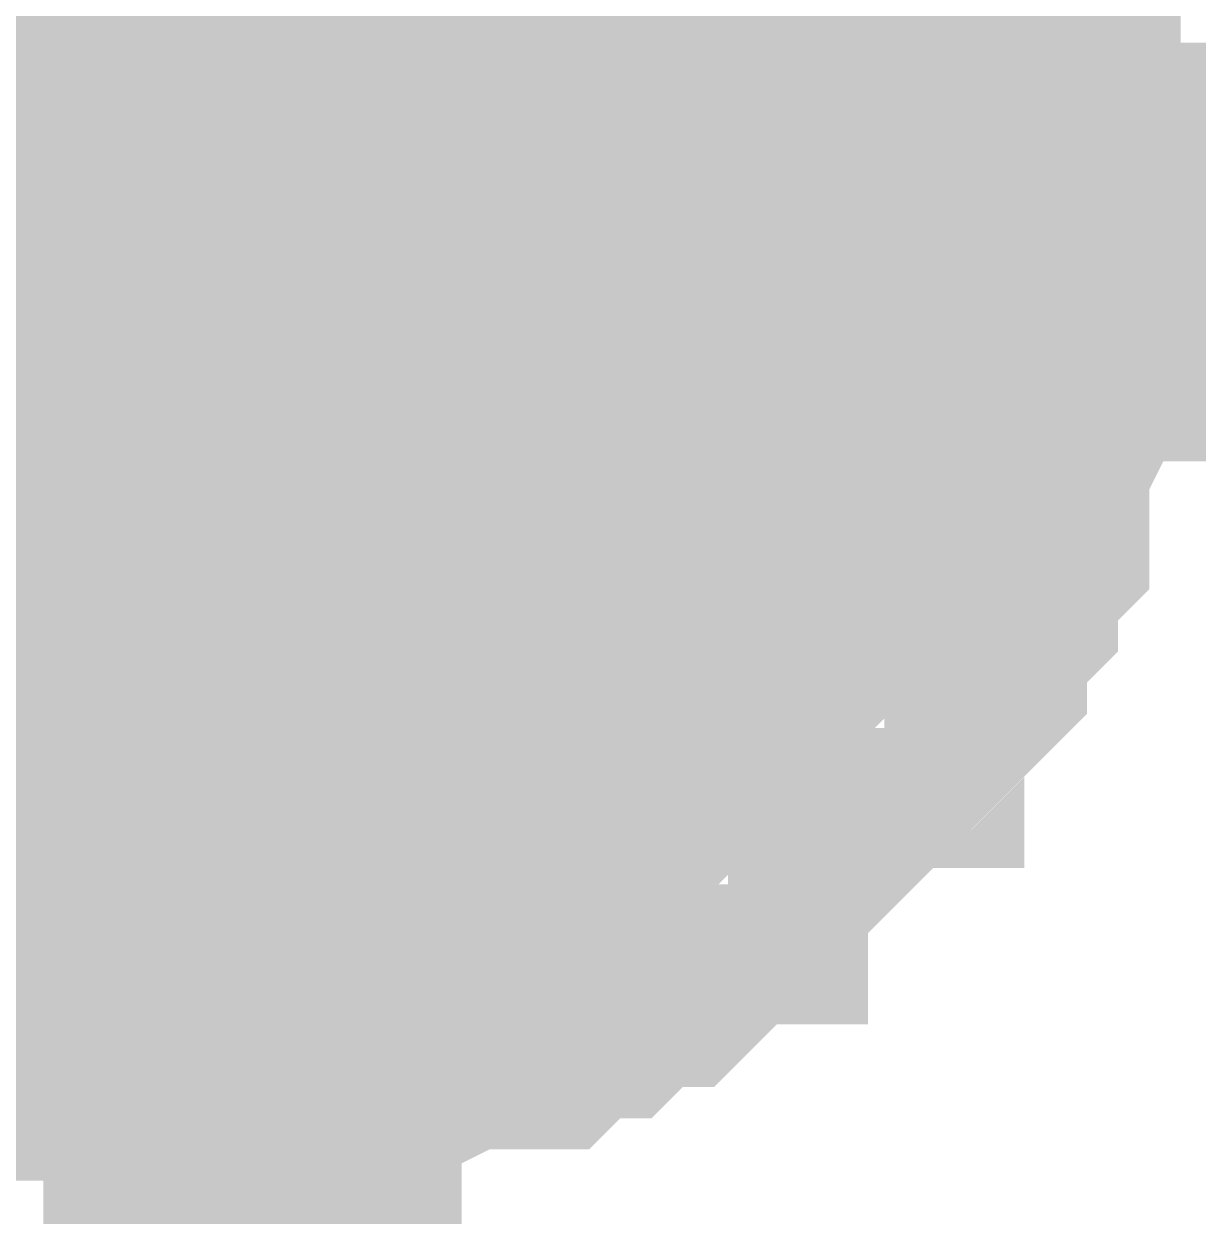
# Model space of a CAD drawing. Header units: inches. Extents: x 0 to 594, y 0 to 420.
# Drawn here: x 537.348 to 538.189, y 134.3 to 135.154 of the extents above; entities that cross this region are included whole.
import ezdxf

# ---------------------------------------------------------------- set-up
doc = ezdxf.new("R2010")
doc.units = ezdxf.units.IN
doc.layers.add('Sheet', color=255, linetype='Continuous')

msp = doc.modelspace()

# ---------------------------------------------------------------- linework, layer by layer
at = {"layer": 'Sheet'}
msp.add_lwpolyline([(537.24602, 135, 0.508, 0.508, 1), (537.75402, 135, 0.508, 0.508, 1)], format="xyseb", close=True, dxfattribs=at)
for points in [[(537.91493, 135.30397, 0.29972, 0.29972, 0), (537.93733, 135.28157, 0.29972, 0.29972, 0), (537.95973, 135.25917, 0.29972, 0.29972, 0), (537.95973, 135.23677, 0.29972, 0.29972, 0), (537.98213, 135.21438, 0.29972, 0.29972, 0), (537.98213, 135.19198, 0.29972, 0.29972, 0), (538.00453, 135.16958, 0.29972, 0.29972, 0), (538.00453, 135.14718, 0.29972, 0.29972, 0), (538.00453, 135.12479, 0.29972, 0.29972, 0), (538.02692, 135.10239, 0.29972, 0.29972, 0), (538.02692, 135.07999, 0.29972, 0.29972, 0), (538.02692, 135.0352, 0.29972, 0.29972, 0), (538.02692, 135.0128, 0.29972, 0.29972, 0), (538.02692, 134.9904, 0.29972, 0.29972, 0)], [(537.91493, 135.30397, 0.29972, 0.29972, 0), (537.93733, 135.28157, 0.29972, 0.29972, 0), (537.95973, 135.25917, 0.29972, 0.29972, 0), (537.95973, 135.23677, 0.29972, 0.29972, 0), (537.98213, 135.21438, 0.29972, 0.29972, 0), (537.98213, 135.19198, 0.29972, 0.29972, 0), (538.00453, 135.16958, 0.29972, 0.29972, 0), (538.00453, 135.14718, 0.29972, 0.29972, 0), (538.00453, 135.12479, 0.29972, 0.29972, 0), (538.02692, 135.10239, 0.29972, 0.29972, 0), (538.02692, 135.07999, 0.29972, 0.29972, 0), (538.02692, 135.0352, 0.29972, 0.29972, 0), (538.02692, 135.0128, 0.29972, 0.29972, 0), (538.02692, 134.9904, 0.29972, 0.29972, 0)], [(537.91493, 135.30397, 0.29972, 0.29972, 0), (537.93733, 135.28157, 0.29972, 0.29972, 0), (537.95973, 135.25917, 0.29972, 0.29972, 0), (537.95973, 135.23677, 0.29972, 0.29972, 0), (537.98213, 135.21438, 0.29972, 0.29972, 0), (537.98213, 135.19198, 0.29972, 0.29972, 0), (538.00453, 135.16958, 0.29972, 0.29972, 0), (538.00453, 135.14718, 0.29972, 0.29972, 0), (538.00453, 135.12479, 0.29972, 0.29972, 0), (538.02692, 135.10239, 0.29972, 0.29972, 0), (538.02692, 135.07999, 0.29972, 0.29972, 0), (538.02692, 135.0352, 0.29972, 0.29972, 0), (538.02692, 135.0128, 0.29972, 0.29972, 0), (538.02692, 134.9904, 0.29972, 0.29972, 0)], [(537.91493, 135.30397, 0.29972, 0.29972, 0), (537.93733, 135.28157, 0.29972, 0.29972, 0), (537.95973, 135.25917, 0.29972, 0.29972, 0), (537.95973, 135.23677, 0.29972, 0.29972, 0), (537.98213, 135.21438, 0.29972, 0.29972, 0), (537.98213, 135.19198, 0.29972, 0.29972, 0), (538.00453, 135.16958, 0.29972, 0.29972, 0), (538.00453, 135.14718, 0.29972, 0.29972, 0), (538.00453, 135.12479, 0.29972, 0.29972, 0), (538.02692, 135.10239, 0.29972, 0.29972, 0), (538.02692, 135.07999, 0.29972, 0.29972, 0), (538.02692, 135.0352, 0.29972, 0.29972, 0), (538.02692, 135.0128, 0.29972, 0.29972, 0), (538.02692, 134.9904, 0.29972, 0.29972, 0)], [(537.91493, 135.30397, 0.29972, 0.29972, 0), (537.93733, 135.28157, 0.29972, 0.29972, 0), (537.95973, 135.25917, 0.29972, 0.29972, 0), (537.95973, 135.23677, 0.29972, 0.29972, 0), (537.98213, 135.21438, 0.29972, 0.29972, 0), (537.98213, 135.19198, 0.29972, 0.29972, 0), (538.00453, 135.16958, 0.29972, 0.29972, 0), (538.00453, 135.14718, 0.29972, 0.29972, 0), (538.00453, 135.12479, 0.29972, 0.29972, 0), (538.02692, 135.10239, 0.29972, 0.29972, 0), (538.02692, 135.07999, 0.29972, 0.29972, 0), (538.02692, 135.0352, 0.29972, 0.29972, 0), (538.02692, 135.0128, 0.29972, 0.29972, 0), (538.02692, 134.9904, 0.29972, 0.29972, 0)], [(537.98213, 135.21438, 0.09906, 0.09906, 0), (537.98213, 135.19198, 0.09906, 0.09906, 0), (538.00453, 135.16958, 0.09906, 0.09906, 0), (538.00453, 135.14718, 0.09906, 0.09906, 0), (538.00453, 135.12479, 0.09906, 0.09906, 0), (538.02692, 135.10239, 0.09906, 0.09906, 0), (538.02692, 135.07999, 0.09906, 0.09906, 0), (538.02692, 135.0352, 0.09906, 0.09906, 0), (538.02692, 135.0128, 0.09906, 0.09906, 0), (538.02692, 134.9904, 0.09906, 0.09906, 0)], [(537.98213, 135.21438, 0.09906, 0.09906, 0), (537.98213, 135.19198, 0.09906, 0.09906, 0), (538.00453, 135.16958, 0.09906, 0.09906, 0), (538.00453, 135.14718, 0.09906, 0.09906, 0), (538.00453, 135.12479, 0.09906, 0.09906, 0), (538.02692, 135.10239, 0.09906, 0.09906, 0), (538.02692, 135.07999, 0.09906, 0.09906, 0), (538.02692, 135.0352, 0.09906, 0.09906, 0), (538.02692, 135.0128, 0.09906, 0.09906, 0), (538.02692, 134.9904, 0.09906, 0.09906, 0)], [(537.98213, 135.21438, 0.09906, 0.09906, 0), (537.98213, 135.19198, 0.09906, 0.09906, 0), (538.00453, 135.16958, 0.09906, 0.09906, 0), (538.00453, 135.14718, 0.09906, 0.09906, 0), (538.00453, 135.12479, 0.09906, 0.09906, 0), (538.02692, 135.10239, 0.09906, 0.09906, 0), (538.02692, 135.07999, 0.09906, 0.09906, 0), (538.02692, 135.0352, 0.09906, 0.09906, 0), (538.02692, 135.0128, 0.09906, 0.09906, 0), (538.02692, 134.9904, 0.09906, 0.09906, 0)], [(537.98213, 135.21438, 0.09906, 0.09906, 0), (537.98213, 135.19198, 0.09906, 0.09906, 0), (538.00453, 135.16958, 0.09906, 0.09906, 0), (538.00453, 135.14718, 0.09906, 0.09906, 0), (538.00453, 135.12479, 0.09906, 0.09906, 0), (538.02692, 135.10239, 0.09906, 0.09906, 0), (538.02692, 135.07999, 0.09906, 0.09906, 0), (538.02692, 135.0352, 0.09906, 0.09906, 0), (538.02692, 135.0128, 0.09906, 0.09906, 0), (538.02692, 134.9904, 0.09906, 0.09906, 0)], [(537.98213, 135.21438, 0.09906, 0.09906, 0), (537.98213, 135.19198, 0.09906, 0.09906, 0), (538.00453, 135.16958, 0.09906, 0.09906, 0), (538.00453, 135.14718, 0.09906, 0.09906, 0), (538.00453, 135.12479, 0.09906, 0.09906, 0), (538.02692, 135.10239, 0.09906, 0.09906, 0), (538.02692, 135.07999, 0.09906, 0.09906, 0), (538.02692, 135.0352, 0.09906, 0.09906, 0), (538.02692, 135.0128, 0.09906, 0.09906, 0), (538.02692, 134.9904, 0.09906, 0.09906, 0)], [(530.00837, 134.9904, 0.29972, 0.29972, 0), (537.51177, 134.9904, 0.29972, 0.29972, 0), (550.00996, 134.9904, 0.29972, 0.29972, 0), (552.51855, 134.9904, 0.29972, 0.29972, 0)], [(538.02692, 134.9904, 0.29972, 0.29972, 0), (538.02692, 134.968, 0.29972, 0.29972, 0), (538.02692, 134.94561, 0.29972, 0.29972, 0), (538.02692, 134.92321, 0.29972, 0.29972, 0), (538.02692, 134.90081, 0.29972, 0.29972, 0), (538.00453, 134.85602, 0.29972, 0.29972, 0), (538.00453, 134.83362, 0.29972, 0.29972, 0), (538.00453, 134.81122, 0.29972, 0.29972, 0), (537.98213, 134.78882, 0.29972, 0.29972, 0), (537.98213, 134.76643, 0.29972, 0.29972, 0), (537.95973, 134.74403, 0.29972, 0.29972, 0), (537.95973, 134.72163, 0.29972, 0.29972, 0), (537.93733, 134.69923, 0.29972, 0.29972, 0), (537.91493, 134.69923, 0.29972, 0.29972, 0), (537.91493, 134.67683, 0.29972, 0.29972, 0), (537.89253, 134.65444, 0.29972, 0.29972, 0), (537.87014, 134.63204, 0.29972, 0.29972, 0), (537.84774, 134.60964, 0.29972, 0.29972, 0), (537.82534, 134.58724, 0.29972, 0.29972, 0), (537.80294, 134.58724, 0.29972, 0.29972, 0), (537.80294, 134.56485, 0.29972, 0.29972, 0), (537.78054, 134.54245, 0.29972, 0.29972, 0), (537.75815, 134.54245, 0.29972, 0.29972, 0), (537.73575, 134.52005, 0.29972, 0.29972, 0), (537.71335, 134.52005, 0.29972, 0.29972, 0), (537.69095, 134.49765, 0.29972, 0.29972, 0), (537.66855, 134.49765, 0.29972, 0.29972, 0), (537.64615, 134.49765, 0.29972, 0.29972, 0), (537.60136, 134.47526, 0.29972, 0.29972, 0), (537.57896, 134.47526, 0.29972, 0.29972, 0), (537.55656, 134.47526, 0.29972, 0.29972, 0), (537.53416, 134.47526, 0.29972, 0.29972, 0), (537.51177, 134.47526, 0.29972, 0.29972, 0)], [(537.51177, 130.89164, 0.29972, 0.29972, 0), (537.51177, 134.9904, 0.29972, 0.29972, 0)], [(538.02692, 134.9904, 0.29972, 0.29972, 0), (538.02692, 134.968, 0.29972, 0.29972, 0), (538.02692, 134.94561, 0.29972, 0.29972, 0), (538.02692, 134.92321, 0.29972, 0.29972, 0), (538.02692, 134.90081, 0.29972, 0.29972, 0), (538.00453, 134.85602, 0.29972, 0.29972, 0), (538.00453, 134.83362, 0.29972, 0.29972, 0), (538.00453, 134.81122, 0.29972, 0.29972, 0), (537.98213, 134.78882, 0.29972, 0.29972, 0), (537.98213, 134.76643, 0.29972, 0.29972, 0), (537.95973, 134.74403, 0.29972, 0.29972, 0), (537.95973, 134.72163, 0.29972, 0.29972, 0), (537.93733, 134.69923, 0.29972, 0.29972, 0), (537.91493, 134.69923, 0.29972, 0.29972, 0), (537.91493, 134.67683, 0.29972, 0.29972, 0), (537.89253, 134.65444, 0.29972, 0.29972, 0), (537.87014, 134.63204, 0.29972, 0.29972, 0), (537.84774, 134.60964, 0.29972, 0.29972, 0), (537.82534, 134.58724, 0.29972, 0.29972, 0), (537.80294, 134.58724, 0.29972, 0.29972, 0), (537.80294, 134.56485, 0.29972, 0.29972, 0), (537.78054, 134.54245, 0.29972, 0.29972, 0), (537.75815, 134.54245, 0.29972, 0.29972, 0), (537.73575, 134.52005, 0.29972, 0.29972, 0), (537.71335, 134.52005, 0.29972, 0.29972, 0), (537.69095, 134.49765, 0.29972, 0.29972, 0), (537.66855, 134.49765, 0.29972, 0.29972, 0), (537.64615, 134.49765, 0.29972, 0.29972, 0), (537.60136, 134.47526, 0.29972, 0.29972, 0), (537.57896, 134.47526, 0.29972, 0.29972, 0), (537.55656, 134.47526, 0.29972, 0.29972, 0), (537.53416, 134.47526, 0.29972, 0.29972, 0), (537.51177, 134.47526, 0.29972, 0.29972, 0)], [(538.02692, 134.9904, 0.29972, 0.29972, 0), (538.02692, 134.968, 0.29972, 0.29972, 0), (538.02692, 134.94561, 0.29972, 0.29972, 0), (538.02692, 134.92321, 0.29972, 0.29972, 0), (538.02692, 134.90081, 0.29972, 0.29972, 0), (538.00453, 134.85602, 0.29972, 0.29972, 0), (538.00453, 134.83362, 0.29972, 0.29972, 0), (538.00453, 134.81122, 0.29972, 0.29972, 0), (537.98213, 134.78882, 0.29972, 0.29972, 0), (537.98213, 134.76643, 0.29972, 0.29972, 0), (537.95973, 134.74403, 0.29972, 0.29972, 0), (537.95973, 134.72163, 0.29972, 0.29972, 0), (537.93733, 134.69923, 0.29972, 0.29972, 0), (537.91493, 134.69923, 0.29972, 0.29972, 0), (537.91493, 134.67683, 0.29972, 0.29972, 0), (537.89253, 134.65444, 0.29972, 0.29972, 0), (537.87014, 134.63204, 0.29972, 0.29972, 0), (537.84774, 134.60964, 0.29972, 0.29972, 0), (537.82534, 134.58724, 0.29972, 0.29972, 0), (537.80294, 134.58724, 0.29972, 0.29972, 0), (537.80294, 134.56485, 0.29972, 0.29972, 0), (537.78054, 134.54245, 0.29972, 0.29972, 0), (537.75815, 134.54245, 0.29972, 0.29972, 0), (537.73575, 134.52005, 0.29972, 0.29972, 0), (537.71335, 134.52005, 0.29972, 0.29972, 0), (537.69095, 134.49765, 0.29972, 0.29972, 0), (537.66855, 134.49765, 0.29972, 0.29972, 0), (537.64615, 134.49765, 0.29972, 0.29972, 0), (537.60136, 134.47526, 0.29972, 0.29972, 0), (537.57896, 134.47526, 0.29972, 0.29972, 0), (537.55656, 134.47526, 0.29972, 0.29972, 0), (537.53416, 134.47526, 0.29972, 0.29972, 0), (537.51177, 134.47526, 0.29972, 0.29972, 0)], [(538.02692, 134.9904, 0.29972, 0.29972, 0), (538.02692, 134.968, 0.29972, 0.29972, 0), (538.02692, 134.94561, 0.29972, 0.29972, 0), (538.02692, 134.92321, 0.29972, 0.29972, 0), (538.02692, 134.90081, 0.29972, 0.29972, 0), (538.00453, 134.85602, 0.29972, 0.29972, 0), (538.00453, 134.83362, 0.29972, 0.29972, 0), (538.00453, 134.81122, 0.29972, 0.29972, 0), (537.98213, 134.78882, 0.29972, 0.29972, 0), (537.98213, 134.76643, 0.29972, 0.29972, 0), (537.95973, 134.74403, 0.29972, 0.29972, 0), (537.95973, 134.72163, 0.29972, 0.29972, 0), (537.93733, 134.69923, 0.29972, 0.29972, 0), (537.91493, 134.69923, 0.29972, 0.29972, 0), (537.91493, 134.67683, 0.29972, 0.29972, 0), (537.89253, 134.65444, 0.29972, 0.29972, 0), (537.87014, 134.63204, 0.29972, 0.29972, 0), (537.84774, 134.60964, 0.29972, 0.29972, 0), (537.82534, 134.58724, 0.29972, 0.29972, 0), (537.80294, 134.58724, 0.29972, 0.29972, 0), (537.80294, 134.56485, 0.29972, 0.29972, 0), (537.78054, 134.54245, 0.29972, 0.29972, 0), (537.75815, 134.54245, 0.29972, 0.29972, 0), (537.73575, 134.52005, 0.29972, 0.29972, 0), (537.71335, 134.52005, 0.29972, 0.29972, 0), (537.69095, 134.49765, 0.29972, 0.29972, 0), (537.66855, 134.49765, 0.29972, 0.29972, 0), (537.64615, 134.49765, 0.29972, 0.29972, 0), (537.60136, 134.47526, 0.29972, 0.29972, 0), (537.57896, 134.47526, 0.29972, 0.29972, 0), (537.55656, 134.47526, 0.29972, 0.29972, 0), (537.53416, 134.47526, 0.29972, 0.29972, 0), (537.51177, 134.47526, 0.29972, 0.29972, 0)], [(538.02692, 134.9904, 0.29972, 0.29972, 0), (538.02692, 134.968, 0.29972, 0.29972, 0), (538.02692, 134.94561, 0.29972, 0.29972, 0), (538.02692, 134.92321, 0.29972, 0.29972, 0), (538.02692, 134.90081, 0.29972, 0.29972, 0), (538.00453, 134.85602, 0.29972, 0.29972, 0), (538.00453, 134.83362, 0.29972, 0.29972, 0), (538.00453, 134.81122, 0.29972, 0.29972, 0), (537.98213, 134.78882, 0.29972, 0.29972, 0), (537.98213, 134.76643, 0.29972, 0.29972, 0), (537.95973, 134.74403, 0.29972, 0.29972, 0), (537.95973, 134.72163, 0.29972, 0.29972, 0), (537.93733, 134.69923, 0.29972, 0.29972, 0), (537.91493, 134.69923, 0.29972, 0.29972, 0), (537.91493, 134.67683, 0.29972, 0.29972, 0), (537.89253, 134.65444, 0.29972, 0.29972, 0), (537.87014, 134.63204, 0.29972, 0.29972, 0), (537.84774, 134.60964, 0.29972, 0.29972, 0), (537.82534, 134.58724, 0.29972, 0.29972, 0), (537.80294, 134.58724, 0.29972, 0.29972, 0), (537.80294, 134.56485, 0.29972, 0.29972, 0), (537.78054, 134.54245, 0.29972, 0.29972, 0), (537.75815, 134.54245, 0.29972, 0.29972, 0), (537.73575, 134.52005, 0.29972, 0.29972, 0), (537.71335, 134.52005, 0.29972, 0.29972, 0), (537.69095, 134.49765, 0.29972, 0.29972, 0), (537.66855, 134.49765, 0.29972, 0.29972, 0), (537.64615, 134.49765, 0.29972, 0.29972, 0), (537.60136, 134.47526, 0.29972, 0.29972, 0), (537.57896, 134.47526, 0.29972, 0.29972, 0), (537.55656, 134.47526, 0.29972, 0.29972, 0), (537.53416, 134.47526, 0.29972, 0.29972, 0), (537.51177, 134.47526, 0.29972, 0.29972, 0)], [(538.02692, 134.9904, 0.29972, 0.29972, 0), (538.02692, 134.9904, 0.29972, 0.29972, 0), (538.02692, 134.9904, 0.29972, 0.29972, 0), (538.02692, 134.9904, 0.29972, 0.29972, 0), (538.02692, 134.9904, 0.29972, 0.29972, 0), (538.02692, 134.9904, 0.29972, 0.29972, 0), (538.02692, 134.9904, 0.29972, 0.29972, 0), (538.02692, 134.9904, 0.29972, 0.29972, 0), (538.02692, 134.9904, 0.29972, 0.29972, 0), (538.02692, 134.9904, 0.29972, 0.29972, 0), (538.02692, 134.9904, 0.29972, 0.29972, 0), (538.02692, 134.9904, 0.29972, 0.29972, 0), (538.02692, 134.9904, 0.29972, 0.29972, 0), (538.02692, 134.9904, 0.29972, 0.29972, 0), (538.02692, 134.9904, 0.29972, 0.29972, 0), (538.02692, 134.9904, 0.29972, 0.29972, 0), (538.02692, 134.9904, 0.29972, 0.29972, 0), (538.02692, 134.9904, 0.29972, 0.29972, 0), (538.02692, 134.9904, 0.29972, 0.29972, 0), (538.02692, 134.9904, 0.29972, 0.29972, 0), (538.02692, 134.9904, 0.29972, 0.29972, 0), (538.02692, 134.9904, 0.29972, 0.29972, 0), (538.02692, 134.9904, 0.29972, 0.29972, 0), (538.02692, 134.9904, 0.29972, 0.29972, 0), (538.02692, 134.9904, 0.29972, 0.29972, 0), (538.02692, 134.9904, 0.29972, 0.29972, 0), (538.02692, 134.9904, 0.29972, 0.29972, 0), (538.02692, 134.9904, 0.29972, 0.29972, 0), (538.02692, 134.9904, 0.29972, 0.29972, 0), (538.02692, 134.9904, 0.29972, 0.29972, 0), (538.02692, 134.9904, 0.29972, 0.29972, 0), (538.02692, 134.9904, 0.29972, 0.29972, 0), (538.02692, 134.9904, 0.29972, 0.29972, 0)], [(538.02692, 134.9904, 0.29972, 0.29972, 0), (538.02692, 134.9904, 0.29972, 0.29972, 0)], [(538.02692, 134.9904, 0.29972, 0.29972, 0), (538.02692, 134.9904, 0.29972, 0.29972, 0), (538.02692, 134.9904, 0.29972, 0.29972, 0), (538.02692, 134.9904, 0.29972, 0.29972, 0), (538.02692, 134.9904, 0.29972, 0.29972, 0), (538.02692, 134.9904, 0.29972, 0.29972, 0), (538.02692, 134.9904, 0.29972, 0.29972, 0), (538.02692, 134.9904, 0.29972, 0.29972, 0), (538.02692, 134.9904, 0.29972, 0.29972, 0), (538.02692, 134.9904, 0.29972, 0.29972, 0), (538.02692, 134.9904, 0.29972, 0.29972, 0), (538.02692, 134.9904, 0.29972, 0.29972, 0), (538.02692, 134.9904, 0.29972, 0.29972, 0), (538.02692, 134.9904, 0.29972, 0.29972, 0), (538.02692, 134.9904, 0.29972, 0.29972, 0), (538.02692, 134.9904, 0.29972, 0.29972, 0), (538.02692, 134.9904, 0.29972, 0.29972, 0), (538.02692, 134.9904, 0.29972, 0.29972, 0), (538.02692, 134.9904, 0.29972, 0.29972, 0), (538.02692, 134.9904, 0.29972, 0.29972, 0), (538.02692, 134.9904, 0.29972, 0.29972, 0), (538.02692, 134.9904, 0.29972, 0.29972, 0), (538.02692, 134.9904, 0.29972, 0.29972, 0), (538.02692, 134.9904, 0.29972, 0.29972, 0), (538.02692, 134.9904, 0.29972, 0.29972, 0), (538.02692, 134.9904, 0.29972, 0.29972, 0), (538.02692, 134.9904, 0.29972, 0.29972, 0), (538.02692, 134.9904, 0.29972, 0.29972, 0), (538.02692, 134.9904, 0.29972, 0.29972, 0), (538.02692, 134.9904, 0.29972, 0.29972, 0), (538.02692, 134.9904, 0.29972, 0.29972, 0), (538.02692, 134.9904, 0.29972, 0.29972, 0), (538.02692, 134.9904, 0.29972, 0.29972, 0)], [(538.02692, 134.9904, 0.29972, 0.29972, 0), (538.02692, 134.9904, 0.29972, 0.29972, 0)], [(538.02692, 134.9904, 0.29972, 0.29972, 0), (538.02692, 134.9904, 0.29972, 0.29972, 0), (538.02692, 134.9904, 0.29972, 0.29972, 0), (538.02692, 134.9904, 0.29972, 0.29972, 0), (538.02692, 134.9904, 0.29972, 0.29972, 0), (538.02692, 134.9904, 0.29972, 0.29972, 0), (538.02692, 134.9904, 0.29972, 0.29972, 0), (538.02692, 134.9904, 0.29972, 0.29972, 0), (538.02692, 134.9904, 0.29972, 0.29972, 0), (538.02692, 134.9904, 0.29972, 0.29972, 0), (538.02692, 134.9904, 0.29972, 0.29972, 0), (538.02692, 134.9904, 0.29972, 0.29972, 0), (538.02692, 134.9904, 0.29972, 0.29972, 0), (538.02692, 134.9904, 0.29972, 0.29972, 0), (538.02692, 134.9904, 0.29972, 0.29972, 0), (538.02692, 134.9904, 0.29972, 0.29972, 0), (538.02692, 134.9904, 0.29972, 0.29972, 0), (538.02692, 134.9904, 0.29972, 0.29972, 0), (538.02692, 134.9904, 0.29972, 0.29972, 0), (538.02692, 134.9904, 0.29972, 0.29972, 0), (538.02692, 134.9904, 0.29972, 0.29972, 0), (538.02692, 134.9904, 0.29972, 0.29972, 0), (538.02692, 134.9904, 0.29972, 0.29972, 0), (538.02692, 134.9904, 0.29972, 0.29972, 0), (538.02692, 134.9904, 0.29972, 0.29972, 0), (538.02692, 134.9904, 0.29972, 0.29972, 0), (538.02692, 134.9904, 0.29972, 0.29972, 0), (538.02692, 134.9904, 0.29972, 0.29972, 0), (538.02692, 134.9904, 0.29972, 0.29972, 0), (538.02692, 134.9904, 0.29972, 0.29972, 0), (538.02692, 134.9904, 0.29972, 0.29972, 0), (538.02692, 134.9904, 0.29972, 0.29972, 0), (538.02692, 134.9904, 0.29972, 0.29972, 0)], [(538.02692, 134.9904, 0.29972, 0.29972, 0), (538.02692, 134.9904, 0.29972, 0.29972, 0)], [(538.02692, 134.9904, 0.29972, 0.29972, 0), (538.02692, 134.9904, 0.29972, 0.29972, 0), (538.02692, 134.9904, 0.29972, 0.29972, 0), (538.02692, 134.9904, 0.29972, 0.29972, 0), (538.02692, 134.9904, 0.29972, 0.29972, 0), (538.02692, 134.9904, 0.29972, 0.29972, 0), (538.02692, 134.9904, 0.29972, 0.29972, 0), (538.02692, 134.9904, 0.29972, 0.29972, 0), (538.02692, 134.9904, 0.29972, 0.29972, 0), (538.02692, 134.9904, 0.29972, 0.29972, 0), (538.02692, 134.9904, 0.29972, 0.29972, 0), (538.02692, 134.9904, 0.29972, 0.29972, 0), (538.02692, 134.9904, 0.29972, 0.29972, 0), (538.02692, 134.9904, 0.29972, 0.29972, 0), (538.02692, 134.9904, 0.29972, 0.29972, 0), (538.02692, 134.9904, 0.29972, 0.29972, 0), (538.02692, 134.9904, 0.29972, 0.29972, 0), (538.02692, 134.9904, 0.29972, 0.29972, 0), (538.02692, 134.9904, 0.29972, 0.29972, 0), (538.02692, 134.9904, 0.29972, 0.29972, 0), (538.02692, 134.9904, 0.29972, 0.29972, 0), (538.02692, 134.9904, 0.29972, 0.29972, 0), (538.02692, 134.9904, 0.29972, 0.29972, 0), (538.02692, 134.9904, 0.29972, 0.29972, 0), (538.02692, 134.9904, 0.29972, 0.29972, 0), (538.02692, 134.9904, 0.29972, 0.29972, 0), (538.02692, 134.9904, 0.29972, 0.29972, 0), (538.02692, 134.9904, 0.29972, 0.29972, 0), (538.02692, 134.9904, 0.29972, 0.29972, 0), (538.02692, 134.9904, 0.29972, 0.29972, 0), (538.02692, 134.9904, 0.29972, 0.29972, 0), (538.02692, 134.9904, 0.29972, 0.29972, 0), (538.02692, 134.9904, 0.29972, 0.29972, 0)], [(538.02692, 134.9904, 0.29972, 0.29972, 0), (538.02692, 134.9904, 0.29972, 0.29972, 0)], [(538.02692, 134.9904, 0.29972, 0.29972, 0), (538.02692, 134.9904, 0.29972, 0.29972, 0), (538.02692, 134.9904, 0.29972, 0.29972, 0), (538.02692, 134.9904, 0.29972, 0.29972, 0), (538.02692, 134.9904, 0.29972, 0.29972, 0), (538.02692, 134.9904, 0.29972, 0.29972, 0), (538.02692, 134.9904, 0.29972, 0.29972, 0), (538.02692, 134.9904, 0.29972, 0.29972, 0), (538.02692, 134.9904, 0.29972, 0.29972, 0), (538.02692, 134.9904, 0.29972, 0.29972, 0), (538.02692, 134.9904, 0.29972, 0.29972, 0), (538.02692, 134.9904, 0.29972, 0.29972, 0), (538.02692, 134.9904, 0.29972, 0.29972, 0), (538.02692, 134.9904, 0.29972, 0.29972, 0), (538.02692, 134.9904, 0.29972, 0.29972, 0), (538.02692, 134.9904, 0.29972, 0.29972, 0), (538.02692, 134.9904, 0.29972, 0.29972, 0), (538.02692, 134.9904, 0.29972, 0.29972, 0), (538.02692, 134.9904, 0.29972, 0.29972, 0), (538.02692, 134.9904, 0.29972, 0.29972, 0), (538.02692, 134.9904, 0.29972, 0.29972, 0), (538.02692, 134.9904, 0.29972, 0.29972, 0), (538.02692, 134.9904, 0.29972, 0.29972, 0), (538.02692, 134.9904, 0.29972, 0.29972, 0), (538.02692, 134.9904, 0.29972, 0.29972, 0), (538.02692, 134.9904, 0.29972, 0.29972, 0), (538.02692, 134.9904, 0.29972, 0.29972, 0), (538.02692, 134.9904, 0.29972, 0.29972, 0), (538.02692, 134.9904, 0.29972, 0.29972, 0), (538.02692, 134.9904, 0.29972, 0.29972, 0), (538.02692, 134.9904, 0.29972, 0.29972, 0), (538.02692, 134.9904, 0.29972, 0.29972, 0), (538.02692, 134.9904, 0.29972, 0.29972, 0)], [(538.02692, 134.9904, 0.29972, 0.29972, 0), (538.02692, 134.9904, 0.29972, 0.29972, 0)], [(538.02692, 134.9904, 0.09906, 0.09906, 0), (538.02692, 134.968, 0.09906, 0.09906, 0), (538.02692, 134.94561, 0.09906, 0.09906, 0), (538.02692, 134.92321, 0.09906, 0.09906, 0), (538.02692, 134.90081, 0.09906, 0.09906, 0), (538.00453, 134.85602, 0.09906, 0.09906, 0), (538.00453, 134.83362, 0.09906, 0.09906, 0), (538.00453, 134.81122, 0.09906, 0.09906, 0), (537.98213, 134.78882, 0.09906, 0.09906, 0), (537.98213, 134.76643, 0.09906, 0.09906, 0), (537.95973, 134.74403, 0.09906, 0.09906, 0), (537.95973, 134.72163, 0.09906, 0.09906, 0), (537.93733, 134.69923, 0.09906, 0.09906, 0), (537.91493, 134.69923, 0.09906, 0.09906, 0), (537.91493, 134.67683, 0.09906, 0.09906, 0), (537.89253, 134.65444, 0.09906, 0.09906, 0), (537.87014, 134.63204, 0.09906, 0.09906, 0), (537.84774, 134.60964, 0.09906, 0.09906, 0), (537.82534, 134.58724, 0.09906, 0.09906, 0), (537.80294, 134.58724, 0.09906, 0.09906, 0), (537.80294, 134.56485, 0.09906, 0.09906, 0), (537.78054, 134.54245, 0.09906, 0.09906, 0), (537.75815, 134.54245, 0.09906, 0.09906, 0), (537.73575, 134.52005, 0.09906, 0.09906, 0), (537.71335, 134.52005, 0.09906, 0.09906, 0), (537.69095, 134.49765, 0.09906, 0.09906, 0), (537.66855, 134.49765, 0.09906, 0.09906, 0), (537.64615, 134.49765, 0.09906, 0.09906, 0), (537.60136, 134.47526, 0.09906, 0.09906, 0), (537.57896, 134.47526, 0.09906, 0.09906, 0), (537.55656, 134.47526, 0.09906, 0.09906, 0), (537.53416, 134.47526, 0.09906, 0.09906, 0), (537.51177, 134.47526, 0.09906, 0.09906, 0)], [(538.02692, 134.9904, 0.09906, 0.09906, 0), (538.02692, 134.968, 0.09906, 0.09906, 0), (538.02692, 134.94561, 0.09906, 0.09906, 0), (538.02692, 134.92321, 0.09906, 0.09906, 0), (538.02692, 134.90081, 0.09906, 0.09906, 0), (538.00453, 134.85602, 0.09906, 0.09906, 0), (538.00453, 134.83362, 0.09906, 0.09906, 0), (538.00453, 134.81122, 0.09906, 0.09906, 0), (537.98213, 134.78882, 0.09906, 0.09906, 0), (537.98213, 134.76643, 0.09906, 0.09906, 0), (537.95973, 134.74403, 0.09906, 0.09906, 0), (537.95973, 134.72163, 0.09906, 0.09906, 0), (537.93733, 134.69923, 0.09906, 0.09906, 0), (537.91493, 134.69923, 0.09906, 0.09906, 0), (537.91493, 134.67683, 0.09906, 0.09906, 0), (537.89253, 134.65444, 0.09906, 0.09906, 0), (537.87014, 134.63204, 0.09906, 0.09906, 0), (537.84774, 134.60964, 0.09906, 0.09906, 0), (537.82534, 134.58724, 0.09906, 0.09906, 0), (537.80294, 134.58724, 0.09906, 0.09906, 0), (537.80294, 134.56485, 0.09906, 0.09906, 0), (537.78054, 134.54245, 0.09906, 0.09906, 0), (537.75815, 134.54245, 0.09906, 0.09906, 0), (537.73575, 134.52005, 0.09906, 0.09906, 0), (537.71335, 134.52005, 0.09906, 0.09906, 0), (537.69095, 134.49765, 0.09906, 0.09906, 0), (537.66855, 134.49765, 0.09906, 0.09906, 0), (537.64615, 134.49765, 0.09906, 0.09906, 0), (537.60136, 134.47526, 0.09906, 0.09906, 0), (537.57896, 134.47526, 0.09906, 0.09906, 0), (537.55656, 134.47526, 0.09906, 0.09906, 0), (537.53416, 134.47526, 0.09906, 0.09906, 0), (537.51177, 134.47526, 0.09906, 0.09906, 0)], [(538.02692, 134.9904, 0.09906, 0.09906, 0), (538.02692, 134.968, 0.09906, 0.09906, 0), (538.02692, 134.94561, 0.09906, 0.09906, 0), (538.02692, 134.92321, 0.09906, 0.09906, 0), (538.02692, 134.90081, 0.09906, 0.09906, 0), (538.00453, 134.85602, 0.09906, 0.09906, 0), (538.00453, 134.83362, 0.09906, 0.09906, 0), (538.00453, 134.81122, 0.09906, 0.09906, 0), (537.98213, 134.78882, 0.09906, 0.09906, 0), (537.98213, 134.76643, 0.09906, 0.09906, 0), (537.95973, 134.74403, 0.09906, 0.09906, 0), (537.95973, 134.72163, 0.09906, 0.09906, 0), (537.93733, 134.69923, 0.09906, 0.09906, 0), (537.91493, 134.69923, 0.09906, 0.09906, 0), (537.91493, 134.67683, 0.09906, 0.09906, 0), (537.89253, 134.65444, 0.09906, 0.09906, 0), (537.87014, 134.63204, 0.09906, 0.09906, 0), (537.84774, 134.60964, 0.09906, 0.09906, 0), (537.82534, 134.58724, 0.09906, 0.09906, 0), (537.80294, 134.58724, 0.09906, 0.09906, 0), (537.80294, 134.56485, 0.09906, 0.09906, 0), (537.78054, 134.54245, 0.09906, 0.09906, 0), (537.75815, 134.54245, 0.09906, 0.09906, 0), (537.73575, 134.52005, 0.09906, 0.09906, 0), (537.71335, 134.52005, 0.09906, 0.09906, 0), (537.69095, 134.49765, 0.09906, 0.09906, 0), (537.66855, 134.49765, 0.09906, 0.09906, 0), (537.64615, 134.49765, 0.09906, 0.09906, 0), (537.60136, 134.47526, 0.09906, 0.09906, 0), (537.57896, 134.47526, 0.09906, 0.09906, 0), (537.55656, 134.47526, 0.09906, 0.09906, 0), (537.53416, 134.47526, 0.09906, 0.09906, 0), (537.51177, 134.47526, 0.09906, 0.09906, 0)], [(538.02692, 134.9904, 0.09906, 0.09906, 0), (538.02692, 134.968, 0.09906, 0.09906, 0), (538.02692, 134.94561, 0.09906, 0.09906, 0), (538.02692, 134.92321, 0.09906, 0.09906, 0), (538.02692, 134.90081, 0.09906, 0.09906, 0), (538.00453, 134.85602, 0.09906, 0.09906, 0), (538.00453, 134.83362, 0.09906, 0.09906, 0), (538.00453, 134.81122, 0.09906, 0.09906, 0), (537.98213, 134.78882, 0.09906, 0.09906, 0), (537.98213, 134.76643, 0.09906, 0.09906, 0), (537.95973, 134.74403, 0.09906, 0.09906, 0), (537.95973, 134.72163, 0.09906, 0.09906, 0), (537.93733, 134.69923, 0.09906, 0.09906, 0), (537.91493, 134.69923, 0.09906, 0.09906, 0), (537.91493, 134.67683, 0.09906, 0.09906, 0), (537.89253, 134.65444, 0.09906, 0.09906, 0), (537.87014, 134.63204, 0.09906, 0.09906, 0), (537.84774, 134.60964, 0.09906, 0.09906, 0), (537.82534, 134.58724, 0.09906, 0.09906, 0), (537.80294, 134.58724, 0.09906, 0.09906, 0), (537.80294, 134.56485, 0.09906, 0.09906, 0), (537.78054, 134.54245, 0.09906, 0.09906, 0), (537.75815, 134.54245, 0.09906, 0.09906, 0), (537.73575, 134.52005, 0.09906, 0.09906, 0), (537.71335, 134.52005, 0.09906, 0.09906, 0), (537.69095, 134.49765, 0.09906, 0.09906, 0), (537.66855, 134.49765, 0.09906, 0.09906, 0), (537.64615, 134.49765, 0.09906, 0.09906, 0), (537.60136, 134.47526, 0.09906, 0.09906, 0), (537.57896, 134.47526, 0.09906, 0.09906, 0), (537.55656, 134.47526, 0.09906, 0.09906, 0), (537.53416, 134.47526, 0.09906, 0.09906, 0), (537.51177, 134.47526, 0.09906, 0.09906, 0)], [(538.02692, 134.9904, 0.09906, 0.09906, 0), (538.02692, 134.968, 0.09906, 0.09906, 0), (538.02692, 134.94561, 0.09906, 0.09906, 0), (538.02692, 134.92321, 0.09906, 0.09906, 0), (538.02692, 134.90081, 0.09906, 0.09906, 0), (538.00453, 134.85602, 0.09906, 0.09906, 0), (538.00453, 134.83362, 0.09906, 0.09906, 0), (538.00453, 134.81122, 0.09906, 0.09906, 0), (537.98213, 134.78882, 0.09906, 0.09906, 0), (537.98213, 134.76643, 0.09906, 0.09906, 0), (537.95973, 134.74403, 0.09906, 0.09906, 0), (537.95973, 134.72163, 0.09906, 0.09906, 0), (537.93733, 134.69923, 0.09906, 0.09906, 0), (537.91493, 134.69923, 0.09906, 0.09906, 0), (537.91493, 134.67683, 0.09906, 0.09906, 0), (537.89253, 134.65444, 0.09906, 0.09906, 0), (537.87014, 134.63204, 0.09906, 0.09906, 0), (537.84774, 134.60964, 0.09906, 0.09906, 0), (537.82534, 134.58724, 0.09906, 0.09906, 0), (537.80294, 134.58724, 0.09906, 0.09906, 0), (537.80294, 134.56485, 0.09906, 0.09906, 0), (537.78054, 134.54245, 0.09906, 0.09906, 0), (537.75815, 134.54245, 0.09906, 0.09906, 0), (537.73575, 134.52005, 0.09906, 0.09906, 0), (537.71335, 134.52005, 0.09906, 0.09906, 0), (537.69095, 134.49765, 0.09906, 0.09906, 0), (537.66855, 134.49765, 0.09906, 0.09906, 0), (537.64615, 134.49765, 0.09906, 0.09906, 0), (537.60136, 134.47526, 0.09906, 0.09906, 0), (537.57896, 134.47526, 0.09906, 0.09906, 0), (537.55656, 134.47526, 0.09906, 0.09906, 0), (537.53416, 134.47526, 0.09906, 0.09906, 0), (537.51177, 134.47526, 0.09906, 0.09906, 0)], [(538.02692, 134.9904, 0.09906, 0.09906, 0), (538.02692, 134.9904, 0.09906, 0.09906, 0), (538.02692, 134.9904, 0.09906, 0.09906, 0), (538.02692, 134.9904, 0.09906, 0.09906, 0), (538.02692, 134.9904, 0.09906, 0.09906, 0), (538.02692, 134.9904, 0.09906, 0.09906, 0), (538.02692, 134.9904, 0.09906, 0.09906, 0), (538.02692, 134.9904, 0.09906, 0.09906, 0), (538.02692, 134.9904, 0.09906, 0.09906, 0), (538.02692, 134.9904, 0.09906, 0.09906, 0), (538.02692, 134.9904, 0.09906, 0.09906, 0), (538.02692, 134.9904, 0.09906, 0.09906, 0), (538.02692, 134.9904, 0.09906, 0.09906, 0), (538.02692, 134.9904, 0.09906, 0.09906, 0), (538.02692, 134.9904, 0.09906, 0.09906, 0), (538.02692, 134.9904, 0.09906, 0.09906, 0), (538.02692, 134.9904, 0.09906, 0.09906, 0), (538.02692, 134.9904, 0.09906, 0.09906, 0), (538.02692, 134.9904, 0.09906, 0.09906, 0), (538.02692, 134.9904, 0.09906, 0.09906, 0), (538.02692, 134.9904, 0.09906, 0.09906, 0), (538.02692, 134.9904, 0.09906, 0.09906, 0), (538.02692, 134.9904, 0.09906, 0.09906, 0), (538.02692, 134.9904, 0.09906, 0.09906, 0), (538.02692, 134.9904, 0.09906, 0.09906, 0), (538.02692, 134.9904, 0.09906, 0.09906, 0), (538.02692, 134.9904, 0.09906, 0.09906, 0), (538.02692, 134.9904, 0.09906, 0.09906, 0), (538.02692, 134.9904, 0.09906, 0.09906, 0), (538.02692, 134.9904, 0.09906, 0.09906, 0), (538.02692, 134.9904, 0.09906, 0.09906, 0), (538.02692, 134.9904, 0.09906, 0.09906, 0), (538.02692, 134.9904, 0.09906, 0.09906, 0)], [(538.02692, 134.9904, 0.09906, 0.09906, 0), (538.02692, 134.9904, 0.09906, 0.09906, 0)], [(538.02692, 134.9904, 0.09906, 0.09906, 0), (538.02692, 134.9904, 0.09906, 0.09906, 0), (538.02692, 134.9904, 0.09906, 0.09906, 0), (538.02692, 134.9904, 0.09906, 0.09906, 0), (538.02692, 134.9904, 0.09906, 0.09906, 0), (538.02692, 134.9904, 0.09906, 0.09906, 0), (538.02692, 134.9904, 0.09906, 0.09906, 0), (538.02692, 134.9904, 0.09906, 0.09906, 0), (538.02692, 134.9904, 0.09906, 0.09906, 0), (538.02692, 134.9904, 0.09906, 0.09906, 0), (538.02692, 134.9904, 0.09906, 0.09906, 0), (538.02692, 134.9904, 0.09906, 0.09906, 0), (538.02692, 134.9904, 0.09906, 0.09906, 0), (538.02692, 134.9904, 0.09906, 0.09906, 0), (538.02692, 134.9904, 0.09906, 0.09906, 0), (538.02692, 134.9904, 0.09906, 0.09906, 0), (538.02692, 134.9904, 0.09906, 0.09906, 0), (538.02692, 134.9904, 0.09906, 0.09906, 0), (538.02692, 134.9904, 0.09906, 0.09906, 0), (538.02692, 134.9904, 0.09906, 0.09906, 0), (538.02692, 134.9904, 0.09906, 0.09906, 0), (538.02692, 134.9904, 0.09906, 0.09906, 0), (538.02692, 134.9904, 0.09906, 0.09906, 0), (538.02692, 134.9904, 0.09906, 0.09906, 0), (538.02692, 134.9904, 0.09906, 0.09906, 0), (538.02692, 134.9904, 0.09906, 0.09906, 0), (538.02692, 134.9904, 0.09906, 0.09906, 0), (538.02692, 134.9904, 0.09906, 0.09906, 0), (538.02692, 134.9904, 0.09906, 0.09906, 0), (538.02692, 134.9904, 0.09906, 0.09906, 0), (538.02692, 134.9904, 0.09906, 0.09906, 0), (538.02692, 134.9904, 0.09906, 0.09906, 0), (538.02692, 134.9904, 0.09906, 0.09906, 0)], [(538.02692, 134.9904, 0.09906, 0.09906, 0), (538.02692, 134.9904, 0.09906, 0.09906, 0)], [(538.02692, 134.9904, 0.09906, 0.09906, 0), (538.02692, 134.9904, 0.09906, 0.09906, 0), (538.02692, 134.9904, 0.09906, 0.09906, 0), (538.02692, 134.9904, 0.09906, 0.09906, 0), (538.02692, 134.9904, 0.09906, 0.09906, 0), (538.02692, 134.9904, 0.09906, 0.09906, 0), (538.02692, 134.9904, 0.09906, 0.09906, 0), (538.02692, 134.9904, 0.09906, 0.09906, 0), (538.02692, 134.9904, 0.09906, 0.09906, 0), (538.02692, 134.9904, 0.09906, 0.09906, 0), (538.02692, 134.9904, 0.09906, 0.09906, 0), (538.02692, 134.9904, 0.09906, 0.09906, 0), (538.02692, 134.9904, 0.09906, 0.09906, 0), (538.02692, 134.9904, 0.09906, 0.09906, 0), (538.02692, 134.9904, 0.09906, 0.09906, 0), (538.02692, 134.9904, 0.09906, 0.09906, 0), (538.02692, 134.9904, 0.09906, 0.09906, 0), (538.02692, 134.9904, 0.09906, 0.09906, 0), (538.02692, 134.9904, 0.09906, 0.09906, 0), (538.02692, 134.9904, 0.09906, 0.09906, 0), (538.02692, 134.9904, 0.09906, 0.09906, 0), (538.02692, 134.9904, 0.09906, 0.09906, 0), (538.02692, 134.9904, 0.09906, 0.09906, 0), (538.02692, 134.9904, 0.09906, 0.09906, 0), (538.02692, 134.9904, 0.09906, 0.09906, 0), (538.02692, 134.9904, 0.09906, 0.09906, 0), (538.02692, 134.9904, 0.09906, 0.09906, 0), (538.02692, 134.9904, 0.09906, 0.09906, 0), (538.02692, 134.9904, 0.09906, 0.09906, 0), (538.02692, 134.9904, 0.09906, 0.09906, 0), (538.02692, 134.9904, 0.09906, 0.09906, 0), (538.02692, 134.9904, 0.09906, 0.09906, 0), (538.02692, 134.9904, 0.09906, 0.09906, 0)], [(538.02692, 134.9904, 0.09906, 0.09906, 0), (538.02692, 134.9904, 0.09906, 0.09906, 0)], [(538.02692, 134.9904, 0.09906, 0.09906, 0), (538.02692, 134.9904, 0.09906, 0.09906, 0), (538.02692, 134.9904, 0.09906, 0.09906, 0), (538.02692, 134.9904, 0.09906, 0.09906, 0), (538.02692, 134.9904, 0.09906, 0.09906, 0), (538.02692, 134.9904, 0.09906, 0.09906, 0), (538.02692, 134.9904, 0.09906, 0.09906, 0), (538.02692, 134.9904, 0.09906, 0.09906, 0), (538.02692, 134.9904, 0.09906, 0.09906, 0), (538.02692, 134.9904, 0.09906, 0.09906, 0), (538.02692, 134.9904, 0.09906, 0.09906, 0), (538.02692, 134.9904, 0.09906, 0.09906, 0), (538.02692, 134.9904, 0.09906, 0.09906, 0), (538.02692, 134.9904, 0.09906, 0.09906, 0), (538.02692, 134.9904, 0.09906, 0.09906, 0), (538.02692, 134.9904, 0.09906, 0.09906, 0), (538.02692, 134.9904, 0.09906, 0.09906, 0), (538.02692, 134.9904, 0.09906, 0.09906, 0), (538.02692, 134.9904, 0.09906, 0.09906, 0), (538.02692, 134.9904, 0.09906, 0.09906, 0), (538.02692, 134.9904, 0.09906, 0.09906, 0), (538.02692, 134.9904, 0.09906, 0.09906, 0), (538.02692, 134.9904, 0.09906, 0.09906, 0), (538.02692, 134.9904, 0.09906, 0.09906, 0), (538.02692, 134.9904, 0.09906, 0.09906, 0), (538.02692, 134.9904, 0.09906, 0.09906, 0), (538.02692, 134.9904, 0.09906, 0.09906, 0), (538.02692, 134.9904, 0.09906, 0.09906, 0), (538.02692, 134.9904, 0.09906, 0.09906, 0), (538.02692, 134.9904, 0.09906, 0.09906, 0), (538.02692, 134.9904, 0.09906, 0.09906, 0), (538.02692, 134.9904, 0.09906, 0.09906, 0), (538.02692, 134.9904, 0.09906, 0.09906, 0)], [(538.02692, 134.9904, 0.09906, 0.09906, 0), (538.02692, 134.9904, 0.09906, 0.09906, 0)], [(538.02692, 134.9904, 0.09906, 0.09906, 0), (538.02692, 134.9904, 0.09906, 0.09906, 0), (538.02692, 134.9904, 0.09906, 0.09906, 0), (538.02692, 134.9904, 0.09906, 0.09906, 0), (538.02692, 134.9904, 0.09906, 0.09906, 0), (538.02692, 134.9904, 0.09906, 0.09906, 0), (538.02692, 134.9904, 0.09906, 0.09906, 0), (538.02692, 134.9904, 0.09906, 0.09906, 0), (538.02692, 134.9904, 0.09906, 0.09906, 0), (538.02692, 134.9904, 0.09906, 0.09906, 0), (538.02692, 134.9904, 0.09906, 0.09906, 0), (538.02692, 134.9904, 0.09906, 0.09906, 0), (538.02692, 134.9904, 0.09906, 0.09906, 0), (538.02692, 134.9904, 0.09906, 0.09906, 0), (538.02692, 134.9904, 0.09906, 0.09906, 0), (538.02692, 134.9904, 0.09906, 0.09906, 0), (538.02692, 134.9904, 0.09906, 0.09906, 0), (538.02692, 134.9904, 0.09906, 0.09906, 0), (538.02692, 134.9904, 0.09906, 0.09906, 0), (538.02692, 134.9904, 0.09906, 0.09906, 0), (538.02692, 134.9904, 0.09906, 0.09906, 0), (538.02692, 134.9904, 0.09906, 0.09906, 0), (538.02692, 134.9904, 0.09906, 0.09906, 0), (538.02692, 134.9904, 0.09906, 0.09906, 0), (538.02692, 134.9904, 0.09906, 0.09906, 0), (538.02692, 134.9904, 0.09906, 0.09906, 0), (538.02692, 134.9904, 0.09906, 0.09906, 0), (538.02692, 134.9904, 0.09906, 0.09906, 0), (538.02692, 134.9904, 0.09906, 0.09906, 0), (538.02692, 134.9904, 0.09906, 0.09906, 0), (538.02692, 134.9904, 0.09906, 0.09906, 0), (538.02692, 134.9904, 0.09906, 0.09906, 0), (538.02692, 134.9904, 0.09906, 0.09906, 0)], [(538.02692, 134.9904, 0.09906, 0.09906, 0), (538.02692, 134.9904, 0.09906, 0.09906, 0)], [(537.51177, 134.47526, 0.29972, 0.29972, 0), (537.48937, 134.47526, 0.29972, 0.29972, 0), (537.46697, 134.47526, 0.29972, 0.29972, 0), (537.42217, 134.47526, 0.29972, 0.29972, 0), (537.39977, 134.47526, 0.29972, 0.29972, 0), (537.37738, 134.49765, 0.29972, 0.29972, 0), (537.35498, 134.49765, 0.29972, 0.29972, 0), (537.33258, 134.49765, 0.29972, 0.29972, 0), (537.31018, 134.52005, 0.29972, 0.29972, 0), (537.28778, 134.52005, 0.29972, 0.29972, 0), (537.26539, 134.54245, 0.29972, 0.29972, 0), (537.24299, 134.54245, 0.29972, 0.29972, 0), (537.22059, 134.56485, 0.29972, 0.29972, 0), (537.19819, 134.58724, 0.29972, 0.29972, 0), (537.17579, 134.58724, 0.29972, 0.29972, 0)], [(537.51177, 134.47526, 0.29972, 0.29972, 0), (537.48937, 134.47526, 0.29972, 0.29972, 0), (537.46697, 134.47526, 0.29972, 0.29972, 0), (537.42217, 134.47526, 0.29972, 0.29972, 0), (537.39977, 134.47526, 0.29972, 0.29972, 0), (537.37738, 134.49765, 0.29972, 0.29972, 0), (537.35498, 134.49765, 0.29972, 0.29972, 0), (537.33258, 134.49765, 0.29972, 0.29972, 0), (537.31018, 134.52005, 0.29972, 0.29972, 0), (537.28778, 134.52005, 0.29972, 0.29972, 0), (537.26539, 134.54245, 0.29972, 0.29972, 0), (537.24299, 134.54245, 0.29972, 0.29972, 0), (537.22059, 134.56485, 0.29972, 0.29972, 0), (537.19819, 134.58724, 0.29972, 0.29972, 0), (537.17579, 134.58724, 0.29972, 0.29972, 0)], [(537.51177, 134.47526, 0.29972, 0.29972, 0), (537.48937, 134.47526, 0.29972, 0.29972, 0), (537.46697, 134.47526, 0.29972, 0.29972, 0), (537.42217, 134.47526, 0.29972, 0.29972, 0), (537.39977, 134.47526, 0.29972, 0.29972, 0), (537.37738, 134.49765, 0.29972, 0.29972, 0), (537.35498, 134.49765, 0.29972, 0.29972, 0), (537.33258, 134.49765, 0.29972, 0.29972, 0), (537.31018, 134.52005, 0.29972, 0.29972, 0), (537.28778, 134.52005, 0.29972, 0.29972, 0), (537.26539, 134.54245, 0.29972, 0.29972, 0), (537.24299, 134.54245, 0.29972, 0.29972, 0), (537.22059, 134.56485, 0.29972, 0.29972, 0), (537.19819, 134.58724, 0.29972, 0.29972, 0), (537.17579, 134.58724, 0.29972, 0.29972, 0)], [(537.51177, 134.47526, 0.29972, 0.29972, 0), (537.48937, 134.47526, 0.29972, 0.29972, 0), (537.46697, 134.47526, 0.29972, 0.29972, 0), (537.42217, 134.47526, 0.29972, 0.29972, 0), (537.39977, 134.47526, 0.29972, 0.29972, 0), (537.37738, 134.49765, 0.29972, 0.29972, 0), (537.35498, 134.49765, 0.29972, 0.29972, 0), (537.33258, 134.49765, 0.29972, 0.29972, 0), (537.31018, 134.52005, 0.29972, 0.29972, 0), (537.28778, 134.52005, 0.29972, 0.29972, 0), (537.26539, 134.54245, 0.29972, 0.29972, 0), (537.24299, 134.54245, 0.29972, 0.29972, 0), (537.22059, 134.56485, 0.29972, 0.29972, 0), (537.19819, 134.58724, 0.29972, 0.29972, 0), (537.17579, 134.58724, 0.29972, 0.29972, 0)], [(537.51177, 134.47526, 0.29972, 0.29972, 0), (537.48937, 134.47526, 0.29972, 0.29972, 0), (537.46697, 134.47526, 0.29972, 0.29972, 0), (537.42217, 134.47526, 0.29972, 0.29972, 0), (537.39977, 134.47526, 0.29972, 0.29972, 0), (537.37738, 134.49765, 0.29972, 0.29972, 0), (537.35498, 134.49765, 0.29972, 0.29972, 0), (537.33258, 134.49765, 0.29972, 0.29972, 0), (537.31018, 134.52005, 0.29972, 0.29972, 0), (537.28778, 134.52005, 0.29972, 0.29972, 0), (537.26539, 134.54245, 0.29972, 0.29972, 0), (537.24299, 134.54245, 0.29972, 0.29972, 0), (537.22059, 134.56485, 0.29972, 0.29972, 0), (537.19819, 134.58724, 0.29972, 0.29972, 0), (537.17579, 134.58724, 0.29972, 0.29972, 0)], [(537.51177, 134.47526, 0.09906, 0.09906, 0), (537.48937, 134.47526, 0.09906, 0.09906, 0), (537.46697, 134.47526, 0.09906, 0.09906, 0), (537.42217, 134.47526, 0.09906, 0.09906, 0), (537.39977, 134.47526, 0.09906, 0.09906, 0), (537.37738, 134.49765, 0.09906, 0.09906, 0), (537.35498, 134.49765, 0.09906, 0.09906, 0), (537.33258, 134.49765, 0.09906, 0.09906, 0), (537.31018, 134.52005, 0.09906, 0.09906, 0), (537.28778, 134.52005, 0.09906, 0.09906, 0)], [(537.51177, 134.47526, 0.09906, 0.09906, 0), (537.48937, 134.47526, 0.09906, 0.09906, 0), (537.46697, 134.47526, 0.09906, 0.09906, 0), (537.42217, 134.47526, 0.09906, 0.09906, 0), (537.39977, 134.47526, 0.09906, 0.09906, 0), (537.37738, 134.49765, 0.09906, 0.09906, 0), (537.35498, 134.49765, 0.09906, 0.09906, 0), (537.33258, 134.49765, 0.09906, 0.09906, 0), (537.31018, 134.52005, 0.09906, 0.09906, 0), (537.28778, 134.52005, 0.09906, 0.09906, 0)], [(537.51177, 134.47526, 0.09906, 0.09906, 0), (537.48937, 134.47526, 0.09906, 0.09906, 0), (537.46697, 134.47526, 0.09906, 0.09906, 0), (537.42217, 134.47526, 0.09906, 0.09906, 0), (537.39977, 134.47526, 0.09906, 0.09906, 0), (537.37738, 134.49765, 0.09906, 0.09906, 0), (537.35498, 134.49765, 0.09906, 0.09906, 0), (537.33258, 134.49765, 0.09906, 0.09906, 0), (537.31018, 134.52005, 0.09906, 0.09906, 0), (537.28778, 134.52005, 0.09906, 0.09906, 0)], [(537.51177, 134.47526, 0.09906, 0.09906, 0), (537.48937, 134.47526, 0.09906, 0.09906, 0), (537.46697, 134.47526, 0.09906, 0.09906, 0), (537.42217, 134.47526, 0.09906, 0.09906, 0), (537.39977, 134.47526, 0.09906, 0.09906, 0), (537.37738, 134.49765, 0.09906, 0.09906, 0), (537.35498, 134.49765, 0.09906, 0.09906, 0), (537.33258, 134.49765, 0.09906, 0.09906, 0), (537.31018, 134.52005, 0.09906, 0.09906, 0), (537.28778, 134.52005, 0.09906, 0.09906, 0)], [(537.51177, 134.47526, 0.09906, 0.09906, 0), (537.48937, 134.47526, 0.09906, 0.09906, 0), (537.46697, 134.47526, 0.09906, 0.09906, 0), (537.42217, 134.47526, 0.09906, 0.09906, 0), (537.39977, 134.47526, 0.09906, 0.09906, 0), (537.37738, 134.49765, 0.09906, 0.09906, 0), (537.35498, 134.49765, 0.09906, 0.09906, 0), (537.33258, 134.49765, 0.09906, 0.09906, 0), (537.31018, 134.52005, 0.09906, 0.09906, 0), (537.28778, 134.52005, 0.09906, 0.09906, 0)]]:
    msp.add_lwpolyline(points, format="xyseb", dxfattribs=at)

doc.saveas('drawing.dxf')
